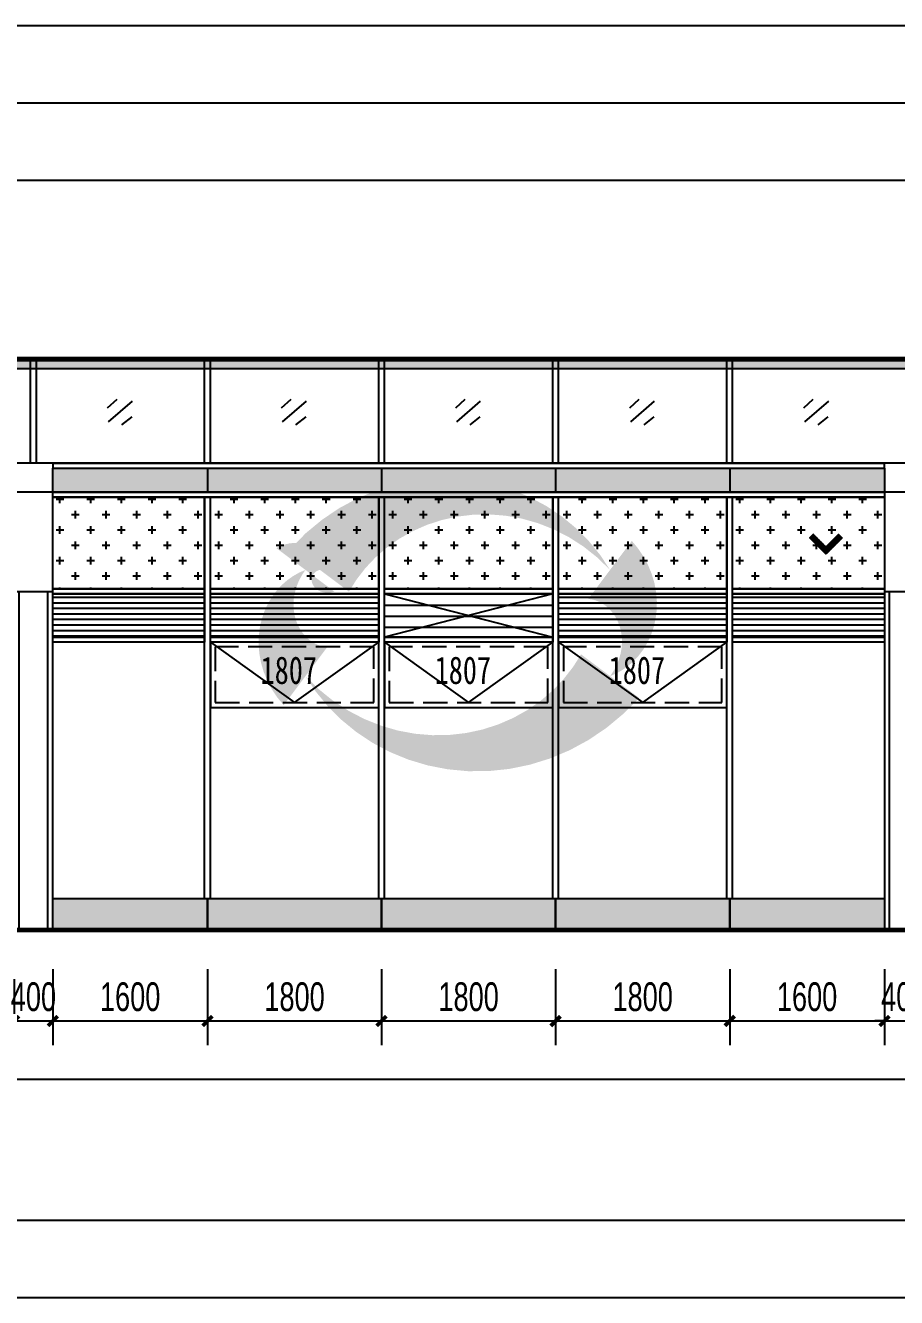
# Model space of a CAD drawing. Extents: x -483182 to 812890, y -390528 to -214858.
# Drawn here: x -256471 to -247463, y -337642 to -324492 of the extents above; entities that cross this region are included whole.
import ezdxf

# ---------------------------------------------------------------- set-up
doc = ezdxf.new("R2010")
doc.units = 0
doc.header["$LTSCALE"] = 1000
doc.header["$MEASUREMENT"] = 0
doc.linetypes.add('DASH', pattern=[0.35, 0.25, -0.1])
doc.linetypes.add('DOT2', pattern=[0.125, 0, -0.125])
for name, color, linetype in [('01-标注_尺寸', 124, 'Continuous'), ('01-标注_符号', 200, 'Continuous'), ('05-填充_156', 156, 'Continuous'), ('05-填充_168', 168, 'Continuous'), ('05-填充_18', 18, 'Continuous'), ('A-0-图名图例', 2, 'Continuous'), ('A-C_窗', 140, 'Continuous'), ('A-E_栏杆', 232, 'Continuous'), ('D-铝板', 181, 'Continuous'), ('E-立面轮廓', 241, 'Continuous'), ('外墙百叶', 162, 'Continuous')]:
    doc.layers.add(name, color=color, linetype=linetype)
doc.layers.add('04-不打印_辅助线', color=165, linetype='Continuous', plot=False)
doc.layers.add('DIM_MODI', color=6, linetype='Continuous', plot=False)
doc.styles.add('_TCH_DIM_T3', font='ros.shx', dxfattribs={"width": 0.705882, "bigfont": 'jd.shx'})
doc.styles.get("Standard").update_dxf_attribs({"font": 'STXIHEI_0.TTF', "width": 0.75})
doc.dimstyles.new('_TCH_ARCH&&100', dxfattribs={"dimtxt": 297.5, "dimasz": 100, "dimexe": 250, "dimexo": 300, "dimgap": 100, "dimtad": 1, "dimdec": 0, "dimzin": 0, "dimdsep": 46, "dimtxsty": '_TCH_DIM_T3', "dimblk": 'ARCHTICK', "dimcen": 0.09, "dimclrt": 7, "dimazin": 2, "dimtfac": 1, "dimtdec": 0, "dimtix": 1, "dimtmove": 2, "dimatfit": 3, "dimfxl": 0, "dimtolj": 1, "dimtzin": 0, "dimarcsym": 0})

# ---------------------------------------------------------------- blocks, each defined once
blk = doc.blocks.new('jmhrsdhj')
for p, q in [((-200, 3500), (-200, 0)), ((-150, 3500), (-150, 0)), ((150, 0), (150, 3500)), ((200, 0), (200, 3500))]:
    blk.add_line(p, q)
blk.add_lwpolyline([(-200, 3500), (200, 3500), (200, 4525), (-200, 4525)], close=True)
blk = doc.blocks.new('*U139')
at = {"layer": '05-填充_168'}
h = blk.add_hatch(color=256, dxfattribs=at)
h.dxf.hatch_style = 1
h.paths.add_polyline_path([(0, 300), (8600, 300), (8600, 50), (0, 50)])
for points in [[(0, 350), (8600, 350)], [(0, 300), (8600, 300)], [(0, 50), (8600, 50)], [(0, 0), (8600, 0)]]:
    blk.add_lwpolyline(points)
for points in [[(0, 300), (8600, 300), (8600, 350), (0, 350)], [(0, 300), (8600, 300), (8600, 50), (0, 50)], [(8600, 0), (0, 0), (0, 50), (8600, 50)]]:
    blk.add_lwpolyline(points, close=True)
blk = doc.blocks.new('*U162')
at = {"layer": 'A-C_窗'}
blk.add_line((0, 125), (0, -125), dxfattribs=at)
blk = doc.blocks.new('*U163')
at = {"layer": 'A-C_窗', "color": 0, "linetype": 'ByBlock', "lineweight": -2, "transparency": 16777216}
for p in [(0, 0), (1800, 0), (3600, 0), (5400, 0)]:
    blk.add_blockref('*U162', p, dxfattribs=at)
blk = doc.blocks.new('A$C2E0A5E3B')
blk.add_lwpolyline([(-5, 0), (1735, 0), (1735, 675), (-5, 675)], close=True)
for points in [[(-5, 675), (865, 50)], [(865, 50), (1735, 675)]]:
    blk.add_lwpolyline(points)
at = {"linetype": 'DASH'}
blk.add_lwpolyline([(45, 50), (1685, 50), (1685, 625), (45, 625)], close=True, dxfattribs=at)
at = {"layer": '04-不打印_辅助线', "width": 0.75}
blk.add_text('1807', height=285.4, dxfattribs=at).set_placement((514, 242))
blk = doc.blocks.new('*U160')
at = {"layer": 'A-C_窗'}
blk.add_blockref('A$C2E0A5E3B', (-865, -337.5), dxfattribs=at)
blk = doc.blocks.new('*U161')
at = {"layer": 'A-C_窗', "color": 0, "linetype": 'ByBlock', "lineweight": -2, "transparency": 16777216}
for p in [(0, 0), (1800, 0), (3600, 0)]:
    blk.add_blockref('*U160', p, dxfattribs=at)
blk = doc.blocks.new('jtrsytrs')
at = {"layer": 'A-E_栏杆'}
for points in [[(861, -416), (763, -507)], [(1020, -435), (773, -648)], [(1016, -596), (911, -679)]]:
    blk.add_lwpolyline(points, dxfattribs=at)
blk = doc.blocks.new('*U165')
at = {"layer": 'A-C_窗'}
blk.add_blockref('jtrsytrs', (-907, 533), dxfattribs=at)
blk = doc.blocks.new('*U164')
at = {"layer": 'A-E_栏杆'}
for p, q in [((-30, -537.5), (-30, 537.5)), ((30, -537.5), (30, 537.5))]:
    blk.add_line(p, q, dxfattribs=at)
blk = doc.blocks.new('ccc')
at = {"layer": 'A-C_窗'}
for points in [[(36000, 325), (37600, 325), (37600, 0), (36000, 0)], [(37600, 325), (39400, 325), (39400, 0), (37600, 0)], [(39400, 325), (41200, 325), (41200, 0), (39400, 0)], [(41200, 325), (43000, 325), (43000, 0), (41200, 0)], [(43000, 325), (44600, 325), (44600, 0), (43000, 0)]]:
    blk.add_lwpolyline(points, close=True, dxfattribs=at)
blk = doc.blocks.new('kiufyujytd')
at = {"layer": '05-填充_156'}
h = blk.add_hatch(dxfattribs=at)
h.set_pattern_fill('CROSS', color=136, scale=100)
h.set_pattern_definition([(0, (-4217, 315929.43), (158.75, 158.75), [79.375, -238.125]), (90, (-4177.32, 315889.74), (-158.75, 158.75), [79.375, -238.125])])
h.paths.add_polyline_path([(27200, 4175), (28770, 4175), (28770, 3225), (27200, 3225)])
h = blk.add_hatch(dxfattribs=at)
h.set_pattern_fill('CROSS', color=136, scale=100)
h.set_pattern_definition([(0, (-2417, 315929.43), (158.75, 158.75), [79.375, -238.125]), (90, (-2377.32, 315889.74), (-158.75, 158.75), [79.375, -238.125])])
h.paths.add_polyline_path([(28830, 4175), (30570, 4175), (30570, 3225), (28830, 3225)])
h = blk.add_hatch(dxfattribs=at)
h.set_pattern_fill('CROSS', color=136, scale=100)
h.set_pattern_definition([(0, (-617, 315929.43), (158.75, 158.75), [79.375, -238.125]), (90, (-577.32, 315889.74), (-158.75, 158.75), [79.375, -238.125])])
h.paths.add_polyline_path([(30630, 4175), (32370, 4175), (32370, 3225), (30630, 3225)])
h = blk.add_hatch(dxfattribs=at)
h.set_pattern_fill('CROSS', color=136, scale=100)
h.set_pattern_definition([(0, (1183, 315929.43), (158.75, 158.75), [79.375, -238.125]), (90, (1222.68, 315889.74), (-158.75, 158.75), [79.375, -238.125])])
h.paths.add_polyline_path([(32430, 4175), (34170, 4175), (34170, 3225), (32430, 3225)])
h = blk.add_hatch(dxfattribs=at)
h.set_pattern_fill('CROSS', color=136, scale=100)
h.set_pattern_definition([(0, (2813, 315929.43), (158.75, 158.75), [79.375, -238.125]), (90, (2852.68, 315889.74), (-158.75, 158.75), [79.375, -238.125])])
h.paths.add_polyline_path([(34230, 4175), (35800, 4175), (35800, 3225), (34230, 3225)])
h = blk.add_hatch(dxfattribs=at)
h.set_pattern_fill('LINE', color=256, scale=60)
h.set_pattern_definition([(0, (28286, 2725), (0, 57.15), [])])
h.paths.add_polyline_path([(27200, 3175), (28770, 3175), (28770, 2725), (27200, 2725)])
h = blk.add_hatch(dxfattribs=at)
h.set_pattern_fill('LINE', color=256, scale=60)
h.set_pattern_definition([(0, (30086, 2725), (0, 57.15), [])])
h.paths.add_polyline_path([(28830, 3175), (30570, 3175), (30570, 2725), (28830, 2725)])
h = blk.add_hatch(dxfattribs=at)
h.set_pattern_fill('LINE', color=256, scale=60)
h.set_pattern_definition([(0, (33686, 2725), (0, 57.15), [])])
h.paths.add_polyline_path([(32430, 3175), (34170, 3175), (34170, 2725), (32430, 2725)])
h = blk.add_hatch(dxfattribs=at)
h.set_pattern_fill('LINE', color=256, scale=60)
h.set_pattern_definition([(0, (35316, 2725), (0, 57.15), [])])
h.paths.add_polyline_path([(34230, 3175), (35800, 3175), (35800, 2725), (34230, 2725)])
at = {"layer": '05-填充_168'}
h = blk.add_hatch(color=256, dxfattribs=at)
h.dxf.hatch_style = 1
h.paths.add_polyline_path([(57630, -300), (60008, -300), (60008, 25), (57630, 25)])
h.paths.add_polyline_path([(54200, 25), (55770, 25), (55770, -300), (54200, -300)])
h.paths.add_polyline_path([(45200, -300), (53800, -300), (53800, 25), (45200, 25)])
h.paths.add_polyline_path([(43230, -300), (44800, -300), (44800, 25), (43230, 25)])
h.paths.add_polyline_path([(36200, 25), (37770, 25), (37770, -300), (36200, -300)])
h.paths.add_polyline_path([(27200, -300), (35800, -300), (35800, 25), (27200, 25)])
h.paths.add_polyline_path([(23430, -300), (26800, -300), (26800, 25), (23430, 25)])
h.paths.add_polyline_path([(18200, -300), (21570, -300), (21570, 25), (18200, 25)])
h.paths.add_polyline_path([(14430, -300), (17800, -300), (17800, 25), (14430, 25)])
h.paths.add_polyline_path([(9200, -300), (12570, -300), (12570, 25), (9200, 25)])
h.paths.add_polyline_path([(200, -300), (8800, -300), (8800, 25), (200, 25)])
h.paths.add_polyline_path([(-3570, -300), (-200, -300), (-200, 25), (-3570, 25)])
h.paths.add_polyline_path([(-5430, -300), (-8800, -300), (-8800, 25), (-5430, 25)])
at = {"layer": '外墙百叶'}
h = blk.add_hatch(dxfattribs=at)
h.set_pattern_fill('LINE', color=256, scale=120)
h.set_pattern_definition([(0, (15101.5, 72424), (0, 114.3), [])])
h.paths.add_polyline_path([(30630, 3175), (32370, 3175), (32370, 2725), (30630, 2725)])
for points in [[(27200, 4175), (28770, 4175), (28770, 3225), (27200, 3225)], [(28830, 4175), (30570, 4175), (30570, 3225), (28830, 3225)], [(30630, 4175), (32370, 4175), (32370, 3225), (30630, 3225)], [(32430, 4175), (34170, 4175), (34170, 3225), (32430, 3225)], [(34230, 4175), (35800, 4175), (35800, 3225), (34230, 3225)], [(28770, 3175), (27200, 3175), (27200, 3225), (28770, 3225)], [(27200, 3175), (28770, 3175), (28770, 2725), (27200, 2725)], [(30570, 3175), (28830, 3175), (28830, 3225), (30570, 3225)], [(28830, 3175), (30570, 3175), (30570, 2725), (28830, 2725)], [(32370, 3175), (30630, 3175), (30630, 3225), (32370, 3225)], [(30630, 3175), (32370, 3175), (32370, 2725), (30630, 2725)], [(34170, 3175), (32430, 3175), (32430, 3225), (34170, 3225)], [(32430, 3175), (34170, 3175), (34170, 2725), (32430, 2725)], [(35800, 3175), (34230, 3175), (34230, 3225), (35800, 3225)], [(34230, 3175), (35800, 3175), (35800, 2725), (34230, 2725)], [(28770, 2675), (27200, 2675), (27200, 2725), (28770, 2725)], [(30570, 2675), (28830, 2675), (28830, 2725), (30570, 2725)], [(32370, 2675), (30630, 2675), (30630, 2725), (32370, 2725)], [(34170, 2675), (32430, 2675), (32430, 2725), (34170, 2725)], [(35800, 2675), (34230, 2675), (34230, 2725), (35800, 2725)]]:
    blk.add_lwpolyline(points, close=True)
for points in [[(27200, 3225), (28770, 3225)], [(27200, 3175), (28770, 3175)], [(28830, 3225), (30570, 3225)], [(28830, 3175), (30570, 3175)], [(30630, 3225), (32370, 3225)], [(30630, 3175), (32370, 3175)], [(32430, 3225), (34170, 3225)], [(32430, 3175), (34170, 3175)], [(34230, 3225), (35800, 3225)], [(34230, 3175), (35800, 3175)]]:
    blk.add_lwpolyline(points)
at = {"layer": 'A-C_窗'}
for p, q in [((28770, 25), (28770, 4175)), ((28830, 25), (28830, 4175)), ((30570, 25), (30570, 4175)), ((30630, 25), (30630, 4175)), ((32370, 25), (32370, 4175)), ((32430, 25), (32430, 4175)), ((34170, 25), (34170, 4175)), ((34230, 25), (34230, 4175))]:
    blk.add_line(p, q, dxfattribs=at)
for points in [[(-1120, 5600), (-8800, 5600), (-8800, -300), (44970, -300)], [(44970, 5600), (1120, 5600)]]:
    blk.add_lwpolyline(points, dxfattribs=at)
at = {"layer": '外墙百叶'}
for p, q in [((32370, 3175), (30630, 2725)), ((30630, 3175), (32370, 2725))]:
    blk.add_line(p, q, dxfattribs=at)
blk.add_blockref('ccc', (-8800, -300))
at = {"layer": 'A-C_窗'}
for name, p in [('*U139', (27200, 4175)), ('*U163', (28800, 4350)), ('*U161', (29700, 2338))]:
    blk.add_blockref(name, p, dxfattribs=at)
at = {"layer": 'A-E_栏杆', "color": 0, "linetype": 'ByBlock', "lineweight": -2, "transparency": 16777216}
for name, p in [('*U164', (27000, 5062)), ('*U164', (28800, 5062)), ('*U164', (30600, 5062)), ('*U164', (32400, 5062)), ('*U164', (34200, 5062)), ('*U165', (27907, 5067)), ('*U165', (29707, 5067)), ('*U165', (31507, 5067)), ('*U165', (33307, 5067)), ('*U165', (35107, 5067))]:
    blk.add_blockref(name, p, dxfattribs=at)
at = {"layer": 'D-铝板'}
for p in [(27000, -300), (36000, -300)]:
    blk.add_blockref('jmhrsdhj', p, dxfattribs=at)
blk = doc.blocks.new('*X6')
at = {"color": 0}
for p, q in [((-1012.3116, 1692.7221), (-1012.3116, 1692.7226)), ((-1012.3115, 1692.7227), (-1012.2838, 1692.7227)), ((-1012.3111, 1692.7217), (-1012.2828, 1692.7217)), ((-1012.3106, 1692.7211), (-1012.3106, 1692.7236)), ((-1012.3105, 1692.7237), (-1012.2848, 1692.7237)), ((-1012.3101, 1692.7207), (-1012.2818, 1692.7207)), ((-1012.3096, 1692.7201), (-1012.3096, 1692.7246)), ((-1012.3095, 1692.7247), (-1012.2858, 1692.7247)), ((-1012.3091, 1692.7197), (-1012.2808, 1692.7197)), ((-1012.3086, 1692.7191), (-1012.3086, 1692.7256)), ((-1012.3085, 1692.7257), (-1012.2868, 1692.7257)), ((-1012.3081, 1692.7187), (-1012.2798, 1692.7187)), ((-1012.3076, 1692.7181), (-1012.3076, 1692.7266)), ((-1012.3075, 1692.7267), (-1012.2878, 1692.7267)), ((-1012.3066, 1692.7171), (-1012.3066, 1692.7276)), ((-1012.3065, 1692.7277), (-1012.2888, 1692.7277)), ((-1012.3056, 1692.7161), (-1012.3056, 1692.7286)), ((-1012.3055, 1692.7287), (-1012.2898, 1692.7287)), ((-1012.3046, 1692.7151), (-1012.3046, 1692.7296)), ((-1012.3045, 1692.7297), (-1012.2908, 1692.7297)), ((-1012.3036, 1692.7141), (-1012.3036, 1692.7306)), ((-1012.3035, 1692.7307), (-1012.2918, 1692.7307)), ((-1012.3026, 1692.7131), (-1012.3026, 1692.7316)), ((-1012.3025, 1692.7317), (-1012.2928, 1692.7317)), ((-1012.3016, 1692.7121), (-1012.3016, 1692.7326)), ((-1012.3015, 1692.7327), (-1012.2938, 1692.7327)), ((-1012.3006, 1692.7111), (-1012.3006, 1692.7336)), ((-1012.3005, 1692.7337), (-1012.2948, 1692.7337)), ((-1012.2996, 1692.7101), (-1012.2996, 1692.7346)), ((-1012.2995, 1692.7347), (-1012.2958, 1692.7347)), ((-1012.2986, 1692.7091), (-1012.2986, 1692.7356)), ((-1012.2985, 1692.7357), (-1012.2968, 1692.7357)), ((-1012.2976, 1692.7081), (-1012.2976, 1692.7364)), ((-1012.2966, 1692.7071), (-1012.2966, 1692.7354)), ((-1012.2956, 1692.7061), (-1012.2956, 1692.7344)), ((-1012.2946, 1692.7051), (-1012.2946, 1692.7334)), ((-1012.2936, 1692.7041), (-1012.2936, 1692.7324)), ((-1012.2926, 1692.7031), (-1012.2926, 1692.7314)), ((-1012.2916, 1692.7021), (-1012.2916, 1692.7304)), ((-1012.2906, 1692.7011), (-1012.2906, 1692.7294)), ((-1012.2896, 1692.7001), (-1012.2896, 1692.7284)), ((-1012.2886, 1692.6991), (-1012.2886, 1692.7274)), ((-1012.2876, 1692.6981), (-1012.2876, 1692.7264)), ((-1012.2866, 1692.6971), (-1012.2866, 1692.7254)), ((-1012.2856, 1692.6961), (-1012.2856, 1692.7244)), ((-1012.2846, 1692.6951), (-1012.2846, 1692.7234)), ((-1012.2836, 1692.6941), (-1012.2836, 1692.7224)), ((-1012.2826, 1692.6931), (-1012.2826, 1692.7214)), ((-1012.2816, 1692.6921), (-1012.2816, 1692.7204)), ((-1012.2806, 1692.6911), (-1012.2806, 1692.7194)), ((-1012.2796, 1692.6901), (-1012.2796, 1692.7184)), ((-1012.3071, 1692.7177), (-1012.2788, 1692.7177)), ((-1012.3061, 1692.7167), (-1012.2778, 1692.7167)), ((-1012.3051, 1692.7157), (-1012.2768, 1692.7157)), ((-1012.3041, 1692.7147), (-1012.2758, 1692.7147)), ((-1012.3031, 1692.7137), (-1012.2748, 1692.7137)), ((-1012.3021, 1692.7127), (-1012.2738, 1692.7127)), ((-1012.3011, 1692.7117), (-1012.2728, 1692.7117)), ((-1012.3001, 1692.7107), (-1012.2718, 1692.7107)), ((-1012.2991, 1692.7097), (-1012.2708, 1692.7097)), ((-1012.2981, 1692.7087), (-1012.2698, 1692.7087)), ((-1012.2971, 1692.7077), (-1012.2688, 1692.7077)), ((-1012.2961, 1692.7067), (-1012.2678, 1692.7067)), ((-1012.2951, 1692.7057), (-1012.2668, 1692.7057)), ((-1012.2941, 1692.7047), (-1012.2658, 1692.7047)), ((-1012.2931, 1692.7037), (-1012.2648, 1692.7037)), ((-1012.2921, 1692.7027), (-1012.2638, 1692.7027)), ((-1012.2911, 1692.7017), (-1012.2628, 1692.7017)), ((-1012.2901, 1692.7007), (-1012.2618, 1692.7007)), ((-1012.2891, 1692.6997), (-1012.2608, 1692.6997)), ((-1012.2881, 1692.6987), (-1012.2598, 1692.6987)), ((-1012.2871, 1692.6977), (-1012.2588, 1692.6977)), ((-1012.2861, 1692.6967), (-1012.2578, 1692.6967)), ((-1012.2851, 1692.6957), (-1012.2568, 1692.6957)), ((-1012.2841, 1692.6947), (-1012.2558, 1692.6947)), ((-1012.2831, 1692.6937), (-1012.2548, 1692.6937)), ((-1012.2821, 1692.6927), (-1012.2538, 1692.6927)), ((-1012.2811, 1692.6917), (-1012.2528, 1692.6917)), ((-1012.2801, 1692.6907), (-1012.2518, 1692.6907)), ((-1012.2791, 1692.6897), (-1012.2508, 1692.6897)), ((-1012.2786, 1692.6891), (-1012.2786, 1692.7174)), ((-1012.2781, 1692.6887), (-1012.2498, 1692.6887)), ((-1012.2776, 1692.6881), (-1012.2776, 1692.7164)), ((-1012.2771, 1692.6877), (-1012.2488, 1692.6877)), ((-1012.2766, 1692.6871), (-1012.2766, 1692.7154)), ((-1012.2761, 1692.6867), (-1012.2478, 1692.6867)), ((-1012.2756, 1692.6861), (-1012.2756, 1692.7144)), ((-1012.2751, 1692.6857), (-1012.2468, 1692.6857)), ((-1012.2746, 1692.6851), (-1012.2746, 1692.7134)), ((-1012.2741, 1692.6847), (-1012.2458, 1692.6847)), ((-1012.2736, 1692.6841), (-1012.2736, 1692.7124)), ((-1012.2731, 1692.6837), (-1012.2448, 1692.6837)), ((-1012.2726, 1692.6831), (-1012.2726, 1692.7114)), ((-1012.2721, 1692.6827), (-1012.2438, 1692.6827)), ((-1012.2716, 1692.6821), (-1012.2716, 1692.7104)), ((-1012.2711, 1692.6817), (-1012.2428, 1692.6817)), ((-1012.2706, 1692.6811), (-1012.2706, 1692.7094)), ((-1012.2701, 1692.6807), (-1012.2418, 1692.6807)), ((-1012.2696, 1692.6801), (-1012.2696, 1692.7084)), ((-1012.2691, 1692.6797), (-1012.2408, 1692.6797)), ((-1012.2686, 1692.6791), (-1012.2686, 1692.7074)), ((-1012.2681, 1692.6787), (-1012.2398, 1692.6787)), ((-1012.2676, 1692.6781), (-1012.2676, 1692.7064)), ((-1012.2671, 1692.6777), (-1012.2388, 1692.6777)), ((-1012.2666, 1692.6771), (-1012.2666, 1692.7054)), ((-1012.2661, 1692.6767), (-1012.2378, 1692.6767)), ((-1012.2656, 1692.6761), (-1012.2656, 1692.7044)), ((-1012.2651, 1692.6757), (-1012.2368, 1692.6757)), ((-1012.2646, 1692.6751), (-1012.2646, 1692.7034)), ((-1012.2641, 1692.6747), (-1012.2358, 1692.6747)), ((-1012.2636, 1692.6741), (-1012.2636, 1692.7024)), ((-1012.2636, 1692.6657), (-1012.2353, 1692.6657)), ((-1012.2636, 1692.6374), (-1012.2636, 1692.6657)), ((-1012.2631, 1692.6737), (-1012.2348, 1692.6737)), ((-1012.2626, 1692.6731), (-1012.2626, 1692.7014)), ((-1012.2626, 1692.6667), (-1012.2343, 1692.6667)), ((-1012.2626, 1692.6384), (-1012.2626, 1692.6667)), ((-1012.2621, 1692.6727), (-1012.2338, 1692.6727)), ((-1012.2616, 1692.6721), (-1012.2616, 1692.7004)), ((-1012.2616, 1692.6677), (-1012.2333, 1692.6677)), ((-1012.2616, 1692.6394), (-1012.2616, 1692.6677)), ((-1012.2611, 1692.6717), (-1012.2328, 1692.6717)), ((-1012.2606, 1692.6711), (-1012.2606, 1692.6994)), ((-1012.2606, 1692.6687), (-1012.2323, 1692.6687)), ((-1012.2606, 1692.6404), (-1012.2606, 1692.6687)), ((-1012.2601, 1692.6707), (-1012.2318, 1692.6707)), ((-1012.2596, 1692.6701), (-1012.2596, 1692.6984)), ((-1012.2596, 1692.6697), (-1012.2313, 1692.6697)), ((-1012.2596, 1692.6414), (-1012.2596, 1692.6697)), ((-1012.2586, 1692.6424), (-1012.2586, 1692.6974)), ((-1012.2576, 1692.6434), (-1012.2576, 1692.6964)), ((-1012.2566, 1692.6444), (-1012.2566, 1692.6954)), ((-1012.2556, 1692.6454), (-1012.2556, 1692.6944)), ((-1012.2546, 1692.6464), (-1012.2546, 1692.6934)), ((-1012.2536, 1692.6474), (-1012.2536, 1692.6924)), ((-1012.2526, 1692.6484), (-1012.2526, 1692.6914)), ((-1012.2516, 1692.6494), (-1012.2516, 1692.6904)), ((-1012.2506, 1692.6504), (-1012.2506, 1692.6894)), ((-1012.2496, 1692.6514), (-1012.2496, 1692.6884)), ((-1012.2486, 1692.6524), (-1012.2486, 1692.6874)), ((-1012.2476, 1692.6534), (-1012.2476, 1692.6864)), ((-1012.2466, 1692.6544), (-1012.2466, 1692.6854)), ((-1012.2456, 1692.6554), (-1012.2456, 1692.6844)), ((-1012.2446, 1692.6564), (-1012.2446, 1692.6834)), ((-1012.2436, 1692.6574), (-1012.2436, 1692.6824)), ((-1012.2426, 1692.6584), (-1012.2426, 1692.6814)), ((-1012.2416, 1692.6594), (-1012.2416, 1692.6804)), ((-1012.2406, 1692.6604), (-1012.2406, 1692.6794)), ((-1012.2396, 1692.6614), (-1012.2396, 1692.6784)), ((-1012.2386, 1692.6624), (-1012.2386, 1692.6774)), ((-1012.2376, 1692.6634), (-1012.2376, 1692.6764)), ((-1012.2366, 1692.6644), (-1012.2366, 1692.6754)), ((-1012.2356, 1692.6654), (-1012.2356, 1692.6744)), ((-1012.2346, 1692.6664), (-1012.2346, 1692.6734)), ((-1012.2336, 1692.6674), (-1012.2336, 1692.6724)), ((-1012.2326, 1692.6684), (-1012.2326, 1692.6714)), ((-1012.2316, 1692.6694), (-1012.2316, 1692.6704)), ((-1012.3116, 1692.6177), (-1012.2833, 1692.6177)), ((-1012.3116, 1692.6172), (-1012.3116, 1692.6177)), ((-1012.3111, 1692.6167), (-1012.2843, 1692.6167)), ((-1012.3106, 1692.6187), (-1012.2823, 1692.6187)), ((-1012.3106, 1692.6162), (-1012.3106, 1692.6187)), ((-1012.3101, 1692.6157), (-1012.2853, 1692.6157)), ((-1012.3096, 1692.6197), (-1012.2813, 1692.6197)), ((-1012.3096, 1692.6152), (-1012.3096, 1692.6197)), ((-1012.3091, 1692.6147), (-1012.2863, 1692.6147)), ((-1012.3086, 1692.6207), (-1012.2803, 1692.6207)), ((-1012.3086, 1692.6142), (-1012.3086, 1692.6207)), ((-1012.3081, 1692.6137), (-1012.2873, 1692.6137)), ((-1012.3076, 1692.6217), (-1012.2793, 1692.6217)), ((-1012.3076, 1692.6132), (-1012.3076, 1692.6217)), ((-1012.3071, 1692.6127), (-1012.2883, 1692.6127)), ((-1012.3066, 1692.6227), (-1012.2783, 1692.6227)), ((-1012.3066, 1692.6122), (-1012.3066, 1692.6227)), ((-1012.3056, 1692.6237), (-1012.2773, 1692.6237)), ((-1012.3056, 1692.6112), (-1012.3056, 1692.6237)), ((-1012.3046, 1692.6247), (-1012.2763, 1692.6247)), ((-1012.3046, 1692.6102), (-1012.3046, 1692.6247)), ((-1012.3036, 1692.6257), (-1012.2753, 1692.6257)), ((-1012.3036, 1692.6092), (-1012.3036, 1692.6257)), ((-1012.3026, 1692.6267), (-1012.2743, 1692.6267)), ((-1012.3026, 1692.6082), (-1012.3026, 1692.6267)), ((-1012.3016, 1692.6277), (-1012.2733, 1692.6277)), ((-1012.3016, 1692.6072), (-1012.3016, 1692.6277)), ((-1012.3006, 1692.6287), (-1012.2723, 1692.6287)), ((-1012.3006, 1692.6062), (-1012.3006, 1692.6287)), ((-1012.2996, 1692.6297), (-1012.2713, 1692.6297)), ((-1012.2996, 1692.6052), (-1012.2996, 1692.6297)), ((-1012.2986, 1692.6307), (-1012.2703, 1692.6307)), ((-1012.2986, 1692.6042), (-1012.2986, 1692.6307)), ((-1012.2976, 1692.6317), (-1012.2693, 1692.6317)), ((-1012.2976, 1692.6034), (-1012.2976, 1692.6317)), ((-1012.2966, 1692.6327), (-1012.2683, 1692.6327)), ((-1012.2966, 1692.6044), (-1012.2966, 1692.6327)), ((-1012.2956, 1692.6337), (-1012.2673, 1692.6337)), ((-1012.2956, 1692.6054), (-1012.2956, 1692.6337)), ((-1012.2946, 1692.6347), (-1012.2663, 1692.6347)), ((-1012.2946, 1692.6064), (-1012.2946, 1692.6347)), ((-1012.2936, 1692.6357), (-1012.2653, 1692.6357)), ((-1012.2936, 1692.6074), (-1012.2936, 1692.6357)), ((-1012.2926, 1692.6367), (-1012.2643, 1692.6367)), ((-1012.2926, 1692.6084), (-1012.2926, 1692.6367)), ((-1012.2916, 1692.6377), (-1012.2633, 1692.6377)), ((-1012.2916, 1692.6094), (-1012.2916, 1692.6377)), ((-1012.2906, 1692.6387), (-1012.2623, 1692.6387)), ((-1012.2906, 1692.6104), (-1012.2906, 1692.6387)), ((-1012.2896, 1692.6397), (-1012.2613, 1692.6397)), ((-1012.2896, 1692.6114), (-1012.2896, 1692.6397)), ((-1012.2886, 1692.6407), (-1012.2603, 1692.6407)), ((-1012.2886, 1692.6124), (-1012.2886, 1692.6407)), ((-1012.2876, 1692.6417), (-1012.2593, 1692.6417)), ((-1012.2876, 1692.6134), (-1012.2876, 1692.6417)), ((-1012.2866, 1692.6427), (-1012.2583, 1692.6427)), ((-1012.2866, 1692.6144), (-1012.2866, 1692.6427)), ((-1012.2856, 1692.6437), (-1012.2573, 1692.6437)), ((-1012.2856, 1692.6154), (-1012.2856, 1692.6437)), ((-1012.2846, 1692.6447), (-1012.2563, 1692.6447)), ((-1012.2846, 1692.6164), (-1012.2846, 1692.6447)), ((-1012.2836, 1692.6457), (-1012.2553, 1692.6457)), ((-1012.2836, 1692.6174), (-1012.2836, 1692.6457)), ((-1012.2826, 1692.6467), (-1012.2543, 1692.6467)), ((-1012.2826, 1692.6184), (-1012.2826, 1692.6467)), ((-1012.2816, 1692.6477), (-1012.2533, 1692.6477)), ((-1012.2816, 1692.6194), (-1012.2816, 1692.6477)), ((-1012.2806, 1692.6487), (-1012.2523, 1692.6487)), ((-1012.2806, 1692.6204), (-1012.2806, 1692.6487)), ((-1012.2796, 1692.6497), (-1012.2513, 1692.6497)), ((-1012.2796, 1692.6214), (-1012.2796, 1692.6497)), ((-1012.2786, 1692.6507), (-1012.2503, 1692.6507)), ((-1012.2786, 1692.6224), (-1012.2786, 1692.6507)), ((-1012.2776, 1692.6517), (-1012.2493, 1692.6517)), ((-1012.2776, 1692.6234), (-1012.2776, 1692.6517)), ((-1012.2766, 1692.6527), (-1012.2483, 1692.6527)), ((-1012.2766, 1692.6244), (-1012.2766, 1692.6527)), ((-1012.2756, 1692.6537), (-1012.2473, 1692.6537)), ((-1012.2756, 1692.6254), (-1012.2756, 1692.6537)), ((-1012.2746, 1692.6547), (-1012.2463, 1692.6547)), ((-1012.2746, 1692.6264), (-1012.2746, 1692.6547)), ((-1012.2736, 1692.6557), (-1012.2453, 1692.6557)), ((-1012.2736, 1692.6274), (-1012.2736, 1692.6557)), ((-1012.2726, 1692.6567), (-1012.2443, 1692.6567)), ((-1012.2726, 1692.6284), (-1012.2726, 1692.6567)), ((-1012.2716, 1692.6577), (-1012.2433, 1692.6577)), ((-1012.2716, 1692.6294), (-1012.2716, 1692.6577)), ((-1012.2706, 1692.6587), (-1012.2423, 1692.6587)), ((-1012.2706, 1692.6304), (-1012.2706, 1692.6587)), ((-1012.2696, 1692.6597), (-1012.2413, 1692.6597)), ((-1012.2696, 1692.6314), (-1012.2696, 1692.6597)), ((-1012.2686, 1692.6607), (-1012.2403, 1692.6607)), ((-1012.2686, 1692.6324), (-1012.2686, 1692.6607)), ((-1012.2676, 1692.6617), (-1012.2393, 1692.6617)), ((-1012.2676, 1692.6334), (-1012.2676, 1692.6617)), ((-1012.2666, 1692.6627), (-1012.2383, 1692.6627)), ((-1012.2666, 1692.6344), (-1012.2666, 1692.6627)), ((-1012.2656, 1692.6637), (-1012.2373, 1692.6637)), ((-1012.2656, 1692.6354), (-1012.2656, 1692.6637)), ((-1012.2646, 1692.6647), (-1012.2363, 1692.6647)), ((-1012.2646, 1692.6364), (-1012.2646, 1692.6647)), ((-1012.3061, 1692.6117), (-1012.2893, 1692.6117)), ((-1012.3051, 1692.6107), (-1012.2903, 1692.6107)), ((-1012.3041, 1692.6097), (-1012.2913, 1692.6097)), ((-1012.3031, 1692.6087), (-1012.2923, 1692.6087)), ((-1012.3021, 1692.6077), (-1012.2933, 1692.6077)), ((-1012.3011, 1692.6067), (-1012.2943, 1692.6067)), ((-1012.3001, 1692.6057), (-1012.2953, 1692.6057)), ((-1012.2991, 1692.6047), (-1012.2963, 1692.6047)), ((-1012.2981, 1692.6037), (-1012.2973, 1692.6037))]:
    blk.add_line(p, q, dxfattribs=at)
blk = doc.blocks.new('A-ARROW')
blk.add_lwpolyline([(0.0808, 0.0525), (0.0666, 0.0666), (0, 0), (0.0666, -0.0666), (0.0808, -0.0525), (0.0283, 0)], close=True)
at = {"rotation": 180}
blk.add_blockref('*X6', (-1012.2311, 1692.6699), dxfattribs=at)
blk = doc.blocks.new('AR')
at = {"xscale": -21.59999999986031, "yscale": 21.59999999999127, "zscale": 21.6, "rotation": 359.9999997162888}
blk.add_blockref('A-ARROW', (0, 0), dxfattribs=at)
blk = doc.blocks.new('_ArchTick')
at = {"color": 0, "linetype": 'ByBlock', "const_width": 0.4}
blk.add_lwpolyline([(-0.5, -0.5), (0.5, 0.5)], dxfattribs=at)
blk = doc.blocks.new('*D1446')
at = {"layer": '01-标注_尺寸', "color": 0, "lineweight": -2, "transparency": 16777216}
for p, q in [((-256588, -334246), (-256588, -335033)), ((-256188, -334246), (-256188, -335033)), ((-256588, -334783), (-256688, -334783)), ((-256588, -334783), (-256188, -334783)), ((-256188, -334783), (-256088, -334783))]:
    blk.add_line(p, q, dxfattribs=at)
at = {"layer": 'Defpoints', "color": 0, "transparency": 16777216}
for p in [(-256588, -333946), (-256188, -333946), (-256188, -334783)]:
    blk.add_point(p, dxfattribs=at)
at = {"layer": '01-标注_尺寸', "color": 0, "lineweight": -2, "transparency": 16777216, "xscale": 100, "yscale": 100, "zscale": 100}
blk.add_blockref('_ArchTick', (-256588, -334783), dxfattribs=at)
at = {"layer": '01-标注_尺寸', "color": 0, "lineweight": -2, "transparency": 16777216, "xscale": 100, "yscale": 100, "zscale": 100, "rotation": 180}
blk.add_blockref('_ArchTick', (-256188, -334783), dxfattribs=at)
at = {"layer": '01-标注_尺寸', "color": 7, "transparency": 16777216, "insert": (-256388, -334534), "char_height": 297.5, "attachment_point": 5, "style": '_TCH_DIM_T3'}
blk.add_mtext('\\A1;400', dxfattribs=at)
blk = doc.blocks.new('*D1447')
at = {"layer": '01-标注_尺寸', "color": 0, "lineweight": -2, "transparency": 16777216}
for p, q in [((-256188, -334246), (-256188, -335033)), ((-254588, -334246), (-254588, -335033)), ((-256188, -334783), (-254588, -334783))]:
    blk.add_line(p, q, dxfattribs=at)
at = {"layer": 'Defpoints', "color": 0, "transparency": 16777216}
for p in [(-256188, -333946), (-254588, -333946), (-254588, -334783)]:
    blk.add_point(p, dxfattribs=at)
at = {"layer": '01-标注_尺寸', "color": 0, "lineweight": -2, "transparency": 16777216, "xscale": 100, "yscale": 100, "zscale": 100, "rotation": 180}
blk.add_blockref('_ArchTick', (-256188, -334783), dxfattribs=at)
at = {"layer": '01-标注_尺寸', "color": 0, "lineweight": -2, "transparency": 16777216, "xscale": 100, "yscale": 100, "zscale": 100}
blk.add_blockref('_ArchTick', (-254588, -334783), dxfattribs=at)
at = {"layer": '01-标注_尺寸', "color": 7, "transparency": 16777216, "insert": (-255388, -334534), "char_height": 297.5, "attachment_point": 5, "style": '_TCH_DIM_T3'}
blk.add_mtext('\\A1;1600', dxfattribs=at)
blk = doc.blocks.new('*D1448')
at = {"layer": '01-标注_尺寸', "color": 0, "lineweight": -2, "transparency": 16777216}
for p, q in [((-254588, -334246), (-254588, -335033)), ((-252788, -334246), (-252788, -335033)), ((-254588, -334783), (-252788, -334783))]:
    blk.add_line(p, q, dxfattribs=at)
at = {"layer": 'Defpoints', "color": 0, "transparency": 16777216}
for p in [(-254588, -333946), (-252788, -333946), (-252788, -334783)]:
    blk.add_point(p, dxfattribs=at)
at = {"layer": '01-标注_尺寸', "color": 0, "lineweight": -2, "transparency": 16777216, "xscale": 100, "yscale": 100, "zscale": 100, "rotation": 180}
blk.add_blockref('_ArchTick', (-254588, -334783), dxfattribs=at)
at = {"layer": '01-标注_尺寸', "color": 0, "lineweight": -2, "transparency": 16777216, "xscale": 100, "yscale": 100, "zscale": 100}
blk.add_blockref('_ArchTick', (-252788, -334783), dxfattribs=at)
at = {"layer": '01-标注_尺寸', "color": 7, "transparency": 16777216, "insert": (-253688, -334534), "char_height": 297.5, "attachment_point": 5, "style": '_TCH_DIM_T3'}
blk.add_mtext('\\A1;1800', dxfattribs=at)
blk = doc.blocks.new('*D1449')
at = {"layer": '01-标注_尺寸', "color": 0, "lineweight": -2, "transparency": 16777216}
for p, q in [((-252788, -334246), (-252788, -335033)), ((-250988, -334246), (-250988, -335033)), ((-252788, -334783), (-250988, -334783))]:
    blk.add_line(p, q, dxfattribs=at)
at = {"layer": 'Defpoints', "color": 0, "transparency": 16777216}
for p in [(-252788, -333946), (-250988, -333946), (-250988, -334783)]:
    blk.add_point(p, dxfattribs=at)
at = {"layer": '01-标注_尺寸', "color": 0, "lineweight": -2, "transparency": 16777216, "xscale": 100, "yscale": 100, "zscale": 100, "rotation": 180}
blk.add_blockref('_ArchTick', (-252788, -334783), dxfattribs=at)
at = {"layer": '01-标注_尺寸', "color": 0, "lineweight": -2, "transparency": 16777216, "xscale": 100, "yscale": 100, "zscale": 100}
blk.add_blockref('_ArchTick', (-250988, -334783), dxfattribs=at)
at = {"layer": '01-标注_尺寸', "color": 7, "transparency": 16777216, "insert": (-251888, -334534), "char_height": 297.5, "attachment_point": 5, "style": '_TCH_DIM_T3'}
blk.add_mtext('\\A1;1800', dxfattribs=at)
blk = doc.blocks.new('*D1450')
at = {"layer": '01-标注_尺寸', "color": 0, "lineweight": -2, "transparency": 16777216}
for p, q in [((-250988, -334246), (-250988, -335033)), ((-249188, -334246), (-249188, -335033)), ((-250988, -334783), (-249188, -334783))]:
    blk.add_line(p, q, dxfattribs=at)
at = {"layer": 'Defpoints', "color": 0, "transparency": 16777216}
for p in [(-250988, -333946), (-249188, -333946), (-249188, -334783)]:
    blk.add_point(p, dxfattribs=at)
at = {"layer": '01-标注_尺寸', "color": 0, "lineweight": -2, "transparency": 16777216, "xscale": 100, "yscale": 100, "zscale": 100, "rotation": 180}
blk.add_blockref('_ArchTick', (-250988, -334783), dxfattribs=at)
at = {"layer": '01-标注_尺寸', "color": 0, "lineweight": -2, "transparency": 16777216, "xscale": 100, "yscale": 100, "zscale": 100}
blk.add_blockref('_ArchTick', (-249188, -334783), dxfattribs=at)
at = {"layer": '01-标注_尺寸', "color": 7, "transparency": 16777216, "insert": (-250088, -334534), "char_height": 297.5, "attachment_point": 5, "style": '_TCH_DIM_T3'}
blk.add_mtext('\\A1;1800', dxfattribs=at)
blk = doc.blocks.new('*D1451')
at = {"layer": '01-标注_尺寸', "color": 0, "lineweight": -2, "transparency": 16777216}
for p, q in [((-249188, -334246), (-249188, -335033)), ((-247588, -334246), (-247588, -335033)), ((-249188, -334783), (-247588, -334783))]:
    blk.add_line(p, q, dxfattribs=at)
at = {"layer": 'Defpoints', "color": 0, "transparency": 16777216}
for p in [(-249188, -333946), (-247588, -333946), (-247588, -334783)]:
    blk.add_point(p, dxfattribs=at)
at = {"layer": '01-标注_尺寸', "color": 0, "lineweight": -2, "transparency": 16777216, "xscale": 100, "yscale": 100, "zscale": 100, "rotation": 180}
blk.add_blockref('_ArchTick', (-249188, -334783), dxfattribs=at)
at = {"layer": '01-标注_尺寸', "color": 0, "lineweight": -2, "transparency": 16777216, "xscale": 100, "yscale": 100, "zscale": 100}
blk.add_blockref('_ArchTick', (-247588, -334783), dxfattribs=at)
at = {"layer": '01-标注_尺寸', "color": 7, "transparency": 16777216, "insert": (-248388, -334534), "char_height": 297.5, "attachment_point": 5, "style": '_TCH_DIM_T3'}
blk.add_mtext('\\A1;1600', dxfattribs=at)
blk = doc.blocks.new('*D1452')
at = {"layer": '01-标注_尺寸', "color": 0, "lineweight": -2, "transparency": 16777216}
for p, q in [((-247588, -334246), (-247588, -335033)), ((-247188, -334246), (-247188, -335033)), ((-247588, -334783), (-247688, -334783)), ((-247588, -334783), (-247188, -334783)), ((-247188, -334783), (-247088, -334783))]:
    blk.add_line(p, q, dxfattribs=at)
at = {"layer": 'Defpoints', "color": 0, "transparency": 16777216}
for p in [(-247588, -333946), (-247188, -333946), (-247188, -334783)]:
    blk.add_point(p, dxfattribs=at)
at = {"layer": '01-标注_尺寸', "color": 0, "lineweight": -2, "transparency": 16777216, "xscale": 100, "yscale": 100, "zscale": 100}
blk.add_blockref('_ArchTick', (-247588, -334783), dxfattribs=at)
at = {"layer": '01-标注_尺寸', "color": 0, "lineweight": -2, "transparency": 16777216, "xscale": 100, "yscale": 100, "zscale": 100, "rotation": 180}
blk.add_blockref('_ArchTick', (-247188, -334783), dxfattribs=at)
at = {"layer": '01-标注_尺寸', "color": 7, "transparency": 16777216, "insert": (-247388, -334534), "char_height": 297.5, "attachment_point": 5, "style": '_TCH_DIM_T3'}
blk.add_mtext('\\A1;400', dxfattribs=at)
blk = doc.blocks.new('*D1469')
at = {"layer": '01-标注_尺寸', "color": 0, "lineweight": -2, "transparency": 16777216}
for p, q in [((-307619, -334846), (-307619, -335633)), ((-223380, -334846), (-223380, -335633)), ((-307619, -335383), (-223380, -335383))]:
    blk.add_line(p, q, dxfattribs=at)
at = {"layer": 'Defpoints', "color": 0, "transparency": 16777216}
for p in [(-307619, -334546), (-223380, -334546), (-223380, -335383)]:
    blk.add_point(p, dxfattribs=at)
at = {"layer": '01-标注_尺寸', "color": 0, "lineweight": -2, "transparency": 16777216, "xscale": 100, "yscale": 100, "zscale": 100, "rotation": 180}
blk.add_blockref('_ArchTick', (-307619, -335383), dxfattribs=at)
at = {"layer": '01-标注_尺寸', "color": 0, "lineweight": -2, "transparency": 16777216, "xscale": 100, "yscale": 100, "zscale": 100}
blk.add_blockref('_ArchTick', (-223380, -335383), dxfattribs=at)
at = {"layer": '01-标注_尺寸', "color": 7, "transparency": 16777216, "insert": (-265500, -335134), "char_height": 297.5, "attachment_point": 5, "style": '_TCH_DIM_T3'}
blk.add_mtext('\\A1;84239', dxfattribs=at)

msp = doc.modelspace()

# ---------------------------------------------------------------- hatches: boundary and pattern name
at = {"layer": '05-填充_18'}
h = msp.add_hatch(color=256, dxfattribs=at)
h.dxf.hatch_style = 1
h.paths.add_polyline_path([(-283387.8, -327941.9), (-238417.8, -327941.9), (-238417.8, -328041.9), (-283387.8, -328041.9)])

# ---------------------------------------------------------------- linework, layer by layer
at = {"layer": 'A-0-图名图例'}
for p, q in [((-312480, -324491.9), (-217380, -324491.9)), ((-312480, -325291.9), (-217380, -325291.9)), ((-312480, -326091.9), (-217380, -326091.9)), ((-312480, -336841.9), (-217380, -336841.9)), ((-312480, -337641.9), (-217380, -337641.9))]:
    msp.add_line(p, q, dxfattribs=at)
at = {"layer": 'A-C_窗'}
msp.add_line((-307618.8, -333841.9), (-223380, -333841.9), dxfattribs=at)
msp.add_lwpolyline([(-223380, -329016.9), (-283587.8, -329016.9)], dxfattribs=at)
at = {"layer": 'A-E_栏杆'}
msp.add_lwpolyline([(-283387.8, -327941.9), (-238417.8, -327941.9), (-238417.8, -328041.9), (-283387.8, -328041.9)], close=True, dxfattribs=at)
at = {"layer": 'DIM_MODI'}
msp.add_lwpolyline([(-253575.3, -331218.5, 0, 750, 0.5), (-250425.2, -331218.5, 0, 750, 0.5), (-250425.2, -330120.1, 0, 750, 0.5), (-253425.2, -330120.1, 0, 750, 0.5), (-253575.3, -330120.1, 0, 750, 0.5)], format="xyseb", close=True, dxfattribs=at)
at = {"layer": 'E-立面轮廓', "const_width": 50}
for points in [[(-283387.8, -327941.9), (-238417.8, -327941.9), (-238417.8, -327641.9), (-223380, -327641.9), (-223380, -333841.9)], [(-222780, -333841.9), (-308218.8, -333841.9)]]:
    msp.add_lwpolyline(points, dxfattribs=at)

# ---------------------------------------------------------------- block references
at = {"layer": '01-标注_符号', "color": 51, "linetype": 'DOT2', "ltscale": 1.5, "xscale": 115, "yscale": 115, "rotation": 270}
msp.add_blockref('AR', (-248193.3, -329955.5), dxfattribs=at)
at = {"layer": 'A-C_窗'}
msp.add_blockref('kiufyujytd', (-283387.8, -333541.9), dxfattribs=at)

# ---------------------------------------------------------------- dimensions: what is measured, and where the dimension line sits
at = {"layer": '01-标注_尺寸'}
for p1, p2, picture, middle in [((-256587.8, -333945.9), (-256187.8, -333945.9), '*D1446', (-256387.8, -334534.3)), ((-256187.8, -333945.9), (-254587.8, -333945.9), '*D1447', (-255387.8, -334534.3)), ((-254587.8, -333945.9), (-252787.8, -333945.9), '*D1448', (-253687.8, -334534.3)), ((-252787.8, -333945.9), (-250987.8, -333945.9), '*D1449', (-251887.8, -334534.3)), ((-250987.8, -333945.9), (-249187.8, -333945.9), '*D1450', (-250087.8, -334534.3)), ((-249187.8, -333945.9), (-247587.8, -333945.9), '*D1451', (-248387.8, -334534.3)), ((-247587.8, -333945.9), (-247187.8, -333945.9), '*D1452', (-247387.8, -334534.3)), ((-307619, -334545.9), (-223380, -334545.9), '*D1469', (-265499.5, -335134.3))]:
    dim = msp.add_aligned_dim(p1=p1, p2=p2, distance=-837.1, dimstyle='_TCH_ARCH&&100', dxfattribs=at)
    dim.commit()
    dim.dimension.update_dxf_attribs({"geometry": picture, "text_midpoint": middle})

doc.saveas('drawing.dxf')
